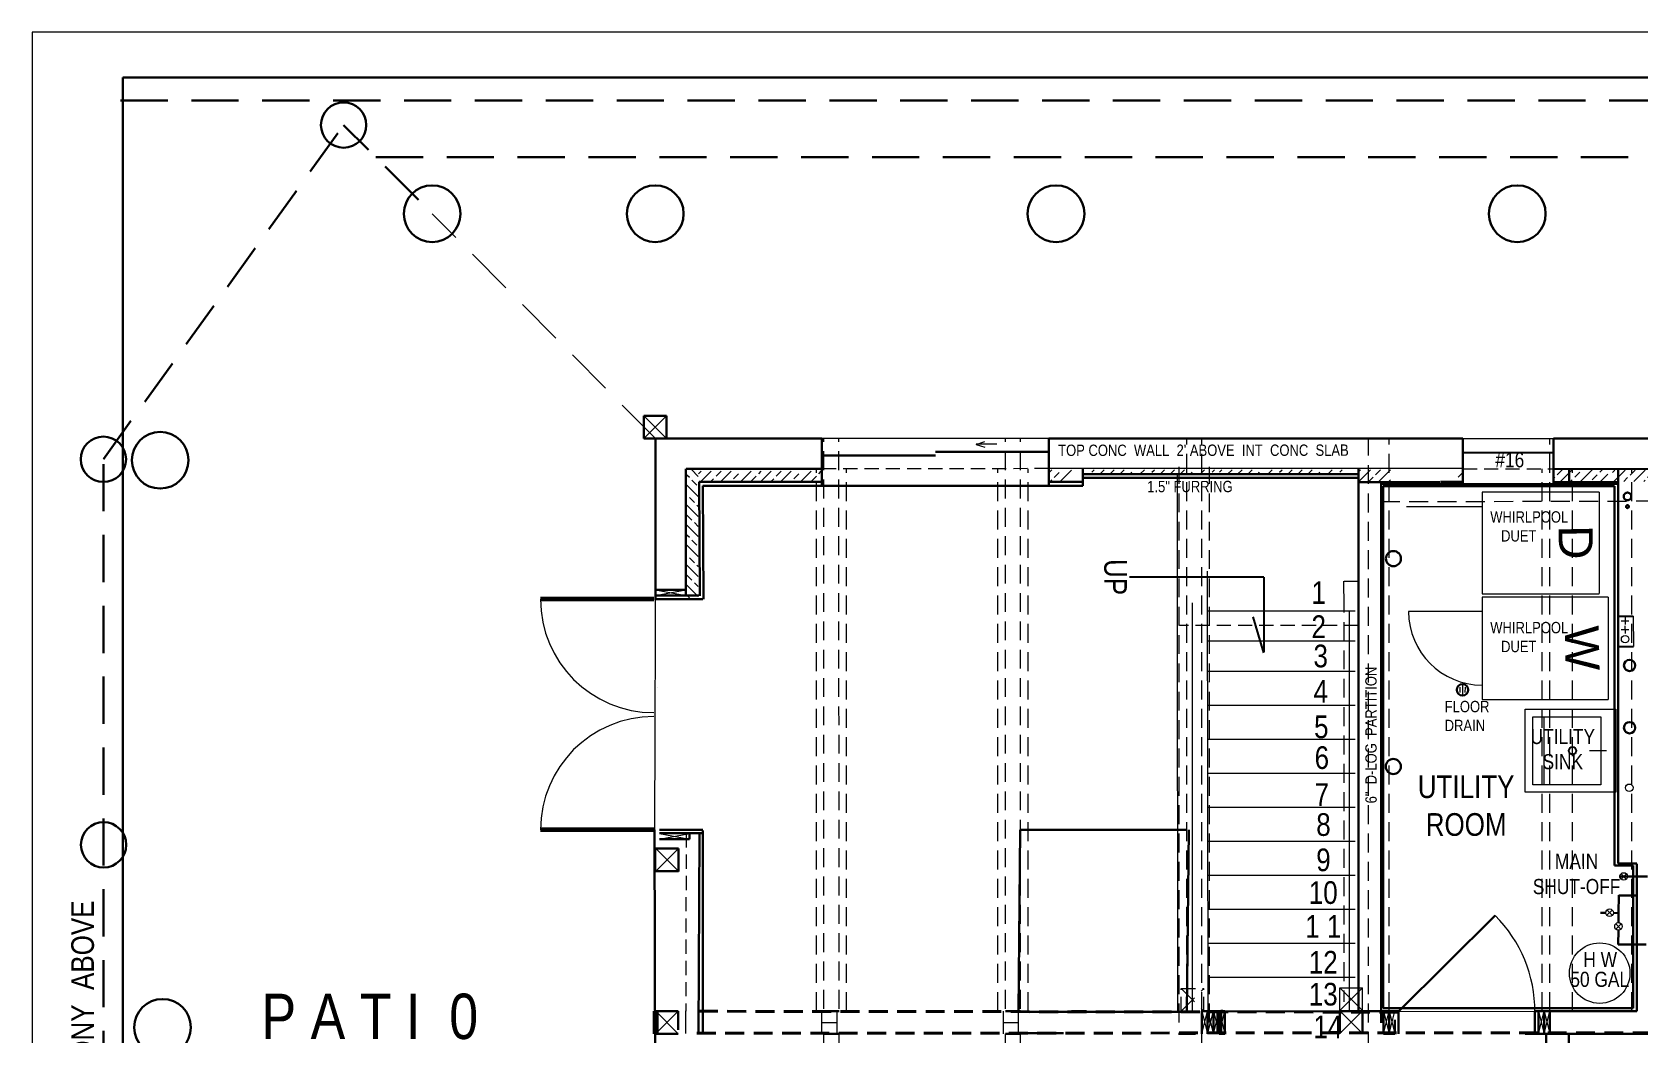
# Model space of a CAD drawing. Header units: inches. Extents: x -243 to 4698, y 287 to 1403.
# Drawn here: x -243.2 to 181.7, y 619.9 to 885 of the extents above; entities that cross this region are included whole.
import ezdxf

# ---------------------------------------------------------------- set-up
doc = ezdxf.new("R2010")
doc.units = ezdxf.units.IN
doc.header["$MEASUREMENT"] = 0
doc.linetypes.add('HIDDEN', pattern=[0.375, 0.25, -0.125])
for name, color, linetype, lineweight in [('APPLIANCES', 7, 'Continuous', 20), ('BUILT-INS', 36, 'Continuous', 25), ('DOORS', 7, 'Continuous', 60), ('FLOOR BEAMS', 7, 'Continuous', 30), ('FLOOR JOIST', 7, 'Continuous', 20), ('NEW FOOTING', 6, 'Continuous', 30), ('NEW FRAMMING', 6, 'Continuous', 30), ('PLUMBING', 5, 'Continuous', 20), ('ROOF', 7, 'HIDDEN', 30), ('STAIRS', 7, 'Continuous', 20), ('WALL FRAMING', 7, 'Continuous', 30), ('WALLS', 7, 'Continuous', 30), ('WINDOWS', 5, 'Continuous', 30)]:
    doc.layers.add(name, color=color, linetype=linetype, lineweight=lineweight)
for name, color, linetype in [('LLPLUMBING', 102, 'Continuous'), ('TEXT', 7, 'Continuous'), ('TEXT80', 15, 'Continuous'), ('TITLE BLOCK', 7, 'Continuous')]:
    doc.layers.add(name, color=color, linetype=linetype)
doc.styles.add('ARCHENT', font='technical.ttf', dxfattribs={"height": 6})
doc.styles.add('L80', font='arial.ttf', dxfattribs={"height": 1.6})

msp = doc.modelspace()

# ---------------------------------------------------------------- hatches: boundary and pattern name
at = {"layer": 'NEW FOOTING', "linetype": 'Continuous', "lineweight": 9, "ltscale": 25}
h = msp.add_hatch(dxfattribs=at)
h.set_pattern_fill('ANSI33', color=256, scale=15, angle=90, style=0)
h.set_pattern_definition([(135, (1196.1344, -4202.763), (-2.6516504, -2.6516504), []), (135, (1196.1344, -4200.1112), (-2.6516504, -2.6516504), [1.875, -0.9375])])
h.paths.add_polyline_path([(-70.02, 735.25), (-67.02, 735.25), (-67.02, 769.25), (-70.02, 769.25)])
h = msp.add_hatch(dxfattribs=at)
h.set_pattern_fill('ANSI33', color=256, scale=15, style=0)
h.set_pattern_definition([(45, (-4804.9366, -493.893), (-2.6516504, 2.6516504), []), (45, (-4802.285, -493.893), (-2.6516504, 2.6516504), [1.875, -0.9375])])
h.paths.add_polyline_path([(135.19, 766.26), (135.18, 769.26), (133.94, 769.26), (133.94, 766.26)])
h = msp.add_hatch(dxfattribs=at)
h.set_pattern_fill('ANSI33', color=256, scale=15, style=0)
h.set_pattern_definition([(45, (-5004.9994, -497.4128), (-2.6516504, 2.6516504), []), (45, (-5002.3477, -497.4128), (-2.6516504, 2.6516504), [1.875, -0.9375])])
h.paths.add_polyline_path([(-34.32, 765.74), (-34.32, 768.74), (-66.98, 768.74), (-66.98, 765.74)])
h = msp.add_hatch(dxfattribs=at)
h.set_pattern_fill('ANSI33', color=256, scale=15, style=0)
h.set_pattern_definition([(45, (-4936.102, -497.0703), (-2.6516504, 2.6516504), []), (45, (-4933.4503, -497.0703), (-2.6516504, 2.6516504), [1.875, -0.9375])])
h.paths.add_polyline_path([(25.68, 769.09), (25.68, 766.09), (31.68, 766.09), (31.68, 769.09)])
h = msp.add_hatch(dxfattribs=at)
h.set_pattern_fill('ANSI33', color=256, scale=15, style=0)
h.set_pattern_definition([(45, (-4900.9976, -496.997), (-2.6516504, 2.6516504), []), (45, (-4898.346, -496.997), (-2.6516504, 2.6516504), [1.875, -0.9375])])
h.paths.add_polyline_path([(37.02, 768), (71.02, 768), (71.02, 769.16), (37.02, 769.16)])
h = msp.add_hatch(dxfattribs=at)
h.set_pattern_fill('ANSI33', color=256, scale=15, style=0)
h.set_pattern_definition([(45, (-4867.2175, -496.997), (-2.6516504, 2.6516504), []), (45, (-4864.5658, -496.997), (-2.6516504, 2.6516504), [1.875, -0.9375])])
h.paths.add_polyline_path([(70.8, 768), (104.8, 768), (104.8, 769.16), (70.8, 769.16)])
h = msp.add_hatch(dxfattribs=at)
h.set_pattern_fill('ANSI33', color=256, scale=15, style=0)
h.set_pattern_definition([(45, (-4830.5756, -496.997), (-2.6516504, 2.6516504), []), (45, (-4827.924, -496.997), (-2.6516504, 2.6516504), [1.875, -0.9375])])
h.paths.add_polyline_path([(116.29, 766.16), (116.29, 769.16), (107.44, 769.16), (107.44, 766.16)])
h = msp.add_hatch(dxfattribs=at)
h.set_pattern_fill('ANSI33', color=256, scale=15, style=0)
h.set_pattern_definition([(45, (-4798.455, -497.029), (-2.6516504, 2.6516504), []), (45, (-4795.8032, -497.029), (-2.6516504, 2.6516504), [1.875, -0.9375])])
h.paths.add_polyline_path([(159.18, 769.13), (159.19, 766.13), (173.56, 766.13), (173.56, 769.13)])
h = msp.add_hatch(dxfattribs=at)
h.set_pattern_fill('ANSI33', color=256, scale=15, style=0)
h.set_pattern_definition([(45, (-4763.2696, -497.0833), (-2.6516504, 2.6516504), []), (45, (-4760.618, -497.0833), (-2.6516504, 2.6516504), [1.875, -0.9375])])
h.paths.add_polyline_path([(192.68, 766.07), (192.68, 769.07), (174.75, 769.07), (174.75, 766.07)])

# ---------------------------------------------------------------- linework, layer by layer
at = {"layer": 'APPLIANCES', "color": 7, "linetype": 'Continuous', "lineweight": 20, "ltscale": 20}
for p, q in [((171.27, 763.23), (140.26, 763.22)), ((140.27, 763.22), (140.27, 736.35)), ((171.27, 763.23), (171.27, 736.36)), ((140.27, 736.35), (171.27, 736.35)), ((173.58, 735.39), (140.27, 735.39)), ((140.27, 735.39), (140.27, 708.39)), ((173.58, 735.39), (173.58, 708.39)), ((140.27, 708.39), (173.58, 708.39))]:
    msp.add_line(p, q, dxfattribs=at)
at = {"layer": 'APPLIANCES', "color": 7, "linetype": 'Continuous', "lineweight": 9, "ltscale": 50}
for p, q in [((140.27, 759.36), (120.27, 759.36)), ((140.27, 731.61), (120.83, 731.61))]:
    msp.add_line(p, q, dxfattribs=at)
at = {"layer": 'BUILT-INS', "color": 7, "linetype": 'Continuous', "lineweight": 9, "ltscale": 50}
msp.add_arc((140.27, 731.61), 19.44, 180, 270, dxfattribs=at)
at = {"layer": 'DOORS', "color": 5, "linetype": 'Continuous', "ltscale": 15}
for p, q in [((-78.78, 734.87), (-108.78, 734.87)), ((-78.78, 673.87), (-108.78, 673.87))]:
    msp.add_line(p, q, dxfattribs=at)
at = {"layer": 'DOORS', "color": 7, "linetype": 'Continuous', "lineweight": 9, "ltscale": 20}
for centre, start, end in [((-78.78, 734.87), 180, 270), ((-78.78, 673.87), 90, 180)]:
    msp.add_arc(centre, 30, start, end, dxfattribs=at)
at = {"layer": 'DOORS', "color": 7, "linetype": 'Continuous', "lineweight": 5, "ltscale": 15}
msp.add_arc((118.24, 625.79), 36, 359.8226, 44.8543, dxfattribs=at)
at = {"layer": 'FLOOR BEAMS', "color": 7, "linetype": 'HIDDEN', "lineweight": 20, "ltscale": 20}
for p, q in [((-33.81, 626.53), (-33.82, 777.4)), ((-29.81, 626.53), (-29.82, 777.4)), ((14.19, 626.53), (14.19, 777.42)), ((18.19, 626.53), (18.19, 777.42)), ((110.19, 465.38), (110.21, 777.4)), ((115.68, 625.87), (115.68, 777.38)), ((158.19, 625.87), (158.19, 777.37)), ((66.19, 465.41), (66.19, 625.87)), ((-33.81, 465.42), (-33.81, 619.9)), ((-29.81, 465.42), (-29.81, 619.9)), ((14.19, 465.42), (14.19, 619.9)), ((18.19, 465.41), (18.19, 619.9))]:
    msp.add_line(p, q, dxfattribs=at)
at = {"layer": 'FLOOR BEAMS', "color": 6, "linetype": 'HIDDEN', "lineweight": 20, "ltscale": 20}
for p, q in [((-35.81, 625.87), (-35.81, 769.4)), ((-27.81, 625.87), (-27.81, 769.4)), ((12.19, 625.87), (12.19, 769.4)), ((20.19, 625.87), (20.19, 769.4)), ((60.19, 622.9), (60.19, 769.9)), ((68.19, 622.9), (68.19, 769.9)), ((156.19, 625.87), (156.19, 769.38)), ((164.19, 625.87), (164.19, 769.38)), ((179.84, 625.87), (179.84, 769.38))]:
    msp.add_line(p, q, dxfattribs=at)
at = {"layer": 'FLOOR BEAMS', "color": 1, "linetype": 'Continuous', "lineweight": 30, "ltscale": 20}
for p, q in [((62.2, 673.86), (18.13, 673.86)), ((61.7, 625.75), (17.62, 625.75))]:
    msp.add_line(p, q, dxfattribs=at)
at = {"layer": 'FLOOR BEAMS', "color": 7, "linetype": 'HIDDEN', "lineweight": 30, "ltscale": 20}
for p, q in [((-72.3, 668.9), (-72.3, 662.87)), ((-72.32, 625.9), (-72.32, 619.9))]:
    msp.add_line(p, q, dxfattribs=at)
at = {"layer": 'FLOOR BEAMS', "color": 7, "linetype": 'Continuous', "lineweight": 5, "ltscale": 20}
for p, q in [((-78.32, 619.9), (-72.32, 625.9)), ((-78.28, 625.9), (-72.32, 619.9))]:
    msp.add_line(p, q, dxfattribs=at)
at = {"layer": 'FLOOR BEAMS', "color": 6, "linetype": 'HIDDEN', "lineweight": 40, "ltscale": 20}
for p, q in [((-66.89, 625.85), (120.2, 625.63)), ((-67.38, 620.02), (307.77, 620.28))]:
    msp.add_line(p, q, dxfattribs=at)
at = {"layer": 'FLOOR BEAMS', "color": 7, "ltscale": 20}
for p, q in [((-33.81, 625.9), (-29.81, 625.9)), ((14.19, 625.9), (18.19, 625.9)), ((31.68, 625.9), (35.68, 625.9)), ((-33.81, 619.9), (-29.81, 619.9)), ((14.19, 619.9), (18.19, 619.9))]:
    msp.add_line(p, q, dxfattribs=at)
at = {"layer": 'FLOOR BEAMS', "lineweight": 9, "ltscale": 20}
for p, q in [((66.19, 619.9), (67.69, 625.9)), ((66.19, 625.9), (67.69, 619.9)), ((67.69, 619.9), (69.19, 625.9)), ((67.69, 625.9), (69.19, 619.9)), ((69.19, 619.9), (70.69, 625.9)), ((69.19, 625.9), (70.69, 619.9)), ((70.69, 619.9), (72.19, 625.9)), ((70.69, 625.9), (72.19, 619.9))]:
    msp.add_line(p, q, dxfattribs=at)
at = {"layer": 'FLOOR BEAMS', "ltscale": 20}
for p, q in [((66.19, 625.9), (70.69, 625.9)), ((70.69, 625.9), (72.19, 625.9)), ((59.99, 619.9), (64.49, 619.9)), ((70.69, 619.9), (72.19, 619.9))]:
    msp.add_line(p, q, dxfattribs=at)
at = {"layer": 'FLOOR BEAMS', "color": 6, "lineweight": 9, "ltscale": 20}
for p, q in [((114.18, 619.87), (115.68, 625.87)), ((114.18, 625.87), (115.68, 619.87)), ((115.68, 619.87), (117.18, 625.87)), ((115.68, 625.87), (117.18, 619.87)), ((155.18, 619.87), (156.68, 625.87)), ((155.18, 625.87), (156.68, 619.87)), ((156.68, 619.87), (158.18, 625.87)), ((156.68, 625.87), (158.18, 619.87))]:
    msp.add_line(p, q, dxfattribs=at)
at = {"layer": 'FLOOR BEAMS', "color": 6, "ltscale": 20}
for p, q in [((114.19, 619.9), (115.68, 619.87)), ((115.68, 619.87), (117.18, 619.87)), ((155.18, 619.87), (156.68, 619.87)), ((156.68, 619.87), (158.18, 619.87))]:
    msp.add_line(p, q, dxfattribs=at)
at = {"layer": 'FLOOR JOIST', "color": 7, "linetype": 'Continuous', "lineweight": 9, "ltscale": 20}
for p, q in [((-34.32, 619.9), (-34.32, 625.9)), ((-30.32, 619.9), (-30.32, 625.9)), ((13.68, 619.9), (13.68, 625.9)), ((17.68, 619.9), (17.68, 625.9)), ((-34.32, 622.9), (-30.32, 622.9)), ((13.68, 622.9), (17.68, 622.9))]:
    msp.add_line(p, q, dxfattribs=at)
at = {"layer": 'FLOOR JOIST', "ltscale": 15}
msp.add_line((106.05, 625.9), (68.83, 625.9), dxfattribs=at)
at = {"layer": 'LLPLUMBING', "color": 3, "linetype": 'Continuous', "ltscale": 175}
for p, q in [((176.19, 730.37), (180.25, 730.42)), ((176.28, 722.38), (180.28, 722.42))]:
    msp.add_line(p, q, dxfattribs=at)
at = {"layer": 'LLPLUMBING', "color": 3, "linetype": 'Continuous', "lineweight": 9, "ltscale": 175}
for p, q in [((177.07, 726.84), (179.07, 726.84)), ((177.08, 729.16), (179.08, 729.16)), ((178.06, 727.84), (178.07, 725.84)), ((178.08, 730.16), (178.09, 728.16))]:
    msp.add_line(p, q, dxfattribs=at)
at = {"layer": 'LLPLUMBING', "color": 3, "linetype": 'Continuous', "lineweight": 20, "ltscale": 175}
msp.add_line((180.25, 730.42), (180.28, 722.41), dxfattribs=at)
at = {"layer": 'LLPLUMBING', "color": 3, "linetype": 'Continuous', "lineweight": 9, "ltscale": 175}
msp.add_circle((178.1, 724.32), 1, dxfattribs=at)
at = {"layer": 'NEW FRAMMING', "color": 6, "linetype": 'Continuous', "lineweight": 30, "ltscale": 20}
for p, q in [((-78.3, 668.9), (-72.3, 668.9)), ((-78.3, 662.9), (-72.3, 662.9))]:
    msp.add_line(p, q, dxfattribs=at)
at = {"layer": 'NEW FRAMMING', "color": 6, "linetype": 'Continuous', "lineweight": 9, "ltscale": 20}
for p, q in [((102.62, 632.05), (108.62, 632.05)), ((102.62, 626.05), (108.62, 626.05))]:
    msp.add_line(p, q, dxfattribs=at)
at = {"layer": 'PLUMBING', "color": 1, "linetype": 'Continuous', "lineweight": 30, "ltscale": 20}
for p, q in [((114.1, 626.68), (114.1, 764.82)), ((175.27, 664.4), (175.27, 764.83)), ((18.13, 673.86), (17.62, 625.75)), ((62.69, 673.86), (62.19, 625.75)), ((180.19, 626.68), (180.19, 664.4))]:
    msp.add_line(p, q, dxfattribs=at)
at = {"layer": 'PLUMBING', "color": 3, "linetype": 'Continuous', "lineweight": 20, "ltscale": 20}
for p, q in [((134.39, 711.63), (134.42, 710.24)), ((135.1, 712.03), (135.05, 709.74)), ((135.79, 711.6), (135.7, 710.22)), ((178.43, 662.21), (177.03, 660.84)), ((178.43, 662.21), (177.03, 660.84)), ((178.41, 660.84), (177.04, 662.24)), ((178.41, 660.84), (177.04, 662.24)), ((174.7, 652.62), (173.3, 651.25)), ((174.7, 652.62), (173.3, 651.25)), ((174.69, 651.25), (173.31, 652.65)), ((174.69, 651.25), (173.31, 652.65)), ((175, 651.86), (176.35, 651.84)), ((177.03, 648.99), (175.62, 647.62)), ((177.03, 648.99), (175.62, 647.62)), ((177.01, 647.62), (175.63, 649.02)), ((177.01, 647.62), (175.63, 649.02))]:
    msp.add_line(p, q, dxfattribs=at)
at = {"layer": 'PLUMBING', "color": 3, "linetype": 'Continuous', "lineweight": 30, "ltscale": 20}
for p, q in [((135.1, 710.91), (135.1, 710.91)), ((135.1, 710.91), (135.1, 710.91)), ((176.49, 661.54), (184, 661.49)), ((176.42, 656.58), (176.37, 651.8)), ((176.42, 656.52), (181.2, 656.47)), ((171.57, 651.89), (173.01, 651.88)), ((175, 651.86), (176.35, 651.84)), ((176.37, 651.82), (176.35, 649.28)), ((176.33, 647.32), (176.29, 643.54)), ((176.29, 643.54), (183.63, 643.49))]:
    msp.add_line(p, q, dxfattribs=at)
at = {"layer": 'PLUMBING', "color": 3}
for p, q in [((151.68, 705.81), (175.68, 705.81)), ((151.68, 683.81), (151.68, 705.81)), ((175.68, 705.81), (175.68, 683.81)), ((153.68, 703.81), (171.68, 703.81)), ((153.68, 685.81), (153.68, 703.81)), ((156.68, 685.81), (156.68, 703.81)), ((171.68, 703.81), (171.68, 685.81)), ((171.68, 685.81), (153.68, 685.81)), ((175.68, 683.81), (151.68, 683.81))]:
    msp.add_line(p, q, dxfattribs=at)
at = {"layer": 'PLUMBING', "color": 3, "lineweight": 9}
msp.add_line((173.18, 694.81), (168.68, 694.81), dxfattribs=at)
at = {"layer": 'PLUMBING', "color": 3, "linetype": 'HIDDEN', "lineweight": 30, "ltscale": 25}
for centre, radius in [((178.72, 762.09), 1), ((178.72, 759.4), 0.375)]:
    msp.add_circle(centre, radius, dxfattribs=at)
at = {"layer": 'PLUMBING', "color": 3, "lineweight": 30, "ltscale": 15}
for centre in [(116.82, 745.63), (116.79, 690.63)]:
    msp.add_circle(centre, 2, dxfattribs=at)
at = {"layer": 'PLUMBING', "color": 3, "linetype": 'Continuous', "lineweight": 30, "ltscale": 15}
for centre in [(179.28, 717.39), (135.1, 710.91), (179.28, 700.9)]:
    msp.add_circle(centre, 1.5, dxfattribs=at)
at = {"layer": 'PLUMBING', "color": 3, "lineweight": -3}
msp.add_circle((164.18, 694.81), 1, dxfattribs=at)
at = {"layer": 'PLUMBING', "color": 3, "lineweight": 20, "ltscale": 15}
for centre in [(179.2, 684.99), (179.2, 684.99), (179.2, 684.99), (177.73, 661.53), (177.73, 661.53), (174, 651.93), (174, 651.93), (176.34, 648.32), (176.34, 648.32)]:
    msp.add_circle(centre, 1, dxfattribs=at)
at = {"layer": 'PLUMBING', "color": 3, "linetype": 'Continuous', "lineweight": 20, "ltscale": 15}
msp.add_circle((171.38, 635.95), 8, dxfattribs=at)
at = {"layer": 'ROOF', "linetype": 'HIDDEN', "ltscale": 50}
msp.add_line((-219.85, 866.9), (425.68, 866.9), dxfattribs=at)
at = {"layer": 'STAIRS', "linetype": 'Continuous', "lineweight": 20, "ltscale": 15}
for p, q in [((59.62, 768), (59.61, 727.92)), ((113.76, 626.29), (113.76, 747.67)), ((59.82, 625.89), (59.68, 742.3)), ((67.82, 625.9), (67.68, 742.31)), ((103.69, 736.44), (103.69, 739.67)), ((63.68, 625.9), (63.68, 733.9)), ((106.69, 731.76), (67.69, 731.76)), ((106.69, 723.76), (67.69, 723.76))]:
    msp.add_line(p, q, dxfattribs=at)
at = {"layer": 'STAIRS', "color": 7, "linetype": 'Continuous', "lineweight": 9, "ltscale": 20}
msp.add_line((103.75, 739.67), (107.75, 739.67), dxfattribs=at)
at = {"layer": 'STAIRS', "linetype": 'HIDDEN', "lineweight": 9, "ltscale": 20}
msp.add_line((103.69, 736.34), (103.69, 628.34), dxfattribs=at)
at = {"layer": 'STAIRS', "color": 6, "linetype": 'HIDDEN', "lineweight": 20, "ltscale": 15}
msp.add_line((107.6, 727.92), (60.28, 727.94), dxfattribs=at)
at = {"layer": 'STAIRS', "lineweight": 20, "ltscale": 15}
for p, q in [((106.69, 715.76), (67.69, 715.76)), ((106.69, 706.76), (67.69, 706.76)), ((106.69, 697.76), (67.73, 697.76)), ((106.69, 688.76), (67.69, 688.76)), ((106.69, 679.76), (67.69, 679.76)), ((106.69, 670.76), (67.69, 670.76)), ((106.69, 661.76), (67.69, 661.76)), ((106.69, 652.76), (67.69, 652.76)), ((106.69, 643.76), (67.69, 643.76)), ((106.69, 634.76), (67.69, 634.76))]:
    msp.add_line(p, q, dxfattribs=at)
at = {"layer": 'TEXT', "linetype": 'Continuous', "lineweight": 20, "ltscale": 15}
for p, q in [((6.42, 775.86), (8.78, 776.58)), ((6.42, 775.86), (8.78, 775.15)), ((11.94, 775.89), (6.46, 775.88))]:
    msp.add_line(p, q, dxfattribs=at)
at = {"layer": 'TEXT', "linetype": 'Continuous', "ltscale": 15}
for p, q in [((46.99, 740.82), (82.57, 740.82)), ((82.57, 740.71), (82.57, 720.96)), ((82.57, 720.74), (79.71, 730.21))]:
    msp.add_line(p, q, dxfattribs=at)
at = {"layer": 'TITLE BLOCK', "color": 7, "linetype": 'Continuous', "lineweight": 0, "ltscale": 0.5}
for p, q in [((572.77, 884.95), (-243.22, 884.95)), ((-243.22, 884.95), (-243.22, 356.95))]:
    msp.add_line(p, q, dxfattribs=at)
at = {"layer": 'TITLE BLOCK', "color": 7, "linetype": 'Continuous', "lineweight": 30, "ltscale": 0.5}
for p, q in [((-219.22, 872.95), (-219.22, 368.95)), ((560.77, 872.95), (-219.22, 872.95))]:
    msp.add_line(p, q, dxfattribs=at)
at = {"layer": 'WALL FRAMING', "linetype": 'HIDDEN', "ltscale": 50}
for p, q in [((-224.37, 771.91), (-160.83, 860.35)), ((-141.03, 840.55), (-160.83, 860.35)), ((-152.32, 851.9), (401.68, 851.9)), ((-224.32, 476.9), (-224.37, 771.91))]:
    msp.add_line(p, q, dxfattribs=at)
at = {"layer": 'WALL FRAMING', "linetype": 'HIDDEN', "lineweight": 9, "ltscale": 50}
msp.add_line((-78.32, 777.4), (-137.42, 836.9), dxfattribs=at)
at = {"layer": 'WALL FRAMING', "ltscale": 15}
for p, q in [((-81.45, 777.4), (-81.45, 783.4)), ((-81.45, 777.4), (-81.45, 783.4)), ((-75.45, 777.4), (-75.45, 783.4)), ((-75.45, 777.4), (-81.45, 777.4)), ((-78.33, 734.72), (-78.32, 777.4)), ((-77.78, 777.43), (-34.32, 777.4)), ((25.68, 777.43), (135.18, 777.4)), ((135.18, 777.4), (135.19, 765.96)), ((135.18, 777.4), (135.19, 765.37)), ((159.18, 777.39), (192.68, 777.39)), ((159.18, 777.29), (159.19, 765.34)), ((-70.3, 735.94), (-70.32, 769.4)), ((-70.23, 769.43), (-34.32, 769.4)), ((-69.33, 672.87), (-69.33, 673)), ((66.19, 625.9), (66.19, 619.9)), ((67.69, 625.9), (67.69, 619.9)), ((69.19, 625.93), (69.19, 619.93)), ((106.69, 625.78), (69.32, 625.9)), ((72.19, 625.9), (72.19, 619.9))]:
    msp.add_line(p, q, dxfattribs=at)
at = {"layer": 'WALL FRAMING', "color": 7, "ltscale": 15}
for p, q in [((-75.45, 783.4), (-81.45, 783.4)), ((118.2, 625.77), (143.76, 651.18)), ((-78.28, 620.36), (-78.28, 625.86))]:
    msp.add_line(p, q, dxfattribs=at)
at = {"layer": 'WALL FRAMING', "lineweight": 9, "ltscale": 15}
for p, q in [((25.68, 777.43), (-34.32, 777.4)), ((135.19, 769.51), (25.68, 769.44))]:
    msp.add_line(p, q, dxfattribs=at)
at = {"layer": 'WALL FRAMING', "lineweight": 20, "ltscale": 15}
msp.add_line((135.18, 777.4), (159.18, 777.39), dxfattribs=at)
at = {"layer": 'WALL FRAMING', "linetype": 'HIDDEN', "lineweight": 9, "ltscale": 15}
msp.add_line((25.68, 769.44), (-34.32, 769.4), dxfattribs=at)
at = {"layer": 'WALL FRAMING', "color": 6, "ltscale": 20}
for p, q in [((25.68, 769.4), (25.68, 764.89)), ((34.68, 769.4), (34.68, 764.89))]:
    msp.add_line(p, q, dxfattribs=at)
at = {"layer": 'WALL FRAMING', "color": 6, "ltscale": 15}
for p, q in [((107.6, 769.57), (107.6, 625.92)), ((163.27, 769.42), (163.28, 765.34)), ((176.27, 769.4), (176.28, 664.92)), ((-66.82, 765.92), (-34.32, 765.92)), ((-66.64, 735.76), (-66.82, 765.92)), ((-65.66, 734.87), (-65.82, 764.92)), ((-65.82, 764.92), (25.72, 764.91)), ((25.68, 765.91), (34.68, 765.94)), ((34.68, 768.01), (107.57, 768)), ((34.68, 767.01), (107.6, 767)), ((107.57, 765.9), (129.12, 765.9)), ((113.6, 765.9), (113.6, 625.43)), ((113.6, 765.9), (113.6, 622.78)), ((113.6, 765.39), (176.27, 765.33)), ((129.27, 765.97), (135.19, 765.96)), ((159.19, 765.93), (176.27, 765.9)), ((25.72, 764.91), (34.68, 764.89)), ((-78.35, 737.37), (-70.35, 737.37)), ((-78.35, 735.87), (-66.85, 735.87)), ((-78.35, 734.87), (-65.85, 734.87)), ((-77.33, 673.87), (-69.33, 673.87)), ((-77.33, 673), (-65.83, 673)), ((-69.33, 673.87), (-65.8, 673.83)), ((-69.33, 671.37), (-69.33, 672.87)), ((-67.01, 619.87), (-66.73, 672.81)), ((-65.87, 619.87), (-65.8, 673.72)), ((-77.33, 671.37), (-69.33, 671.37)), ((181.2, 664.92), (176.28, 664.92)), ((181.2, 664.9), (181.2, 625.88)), ((118.2, 625.86), (102.66, 625.86)), ((114.18, 625.87), (114.18, 619.87)), ((115.68, 625.87), (115.68, 619.87)), ((118.2, 625.86), (118.2, 619.86)), ((181.2, 625.9), (154.18, 625.9)), ((154.18, 625.9), (154.18, 619.9)), ((155.18, 625.87), (155.18, 619.87)), ((156.68, 625.87), (156.68, 619.87)), ((158.18, 625.87), (158.18, 619.87)), ((156.68, 619.9), (151.7, 619.9)), ((210.68, 619.9), (156.68, 619.9))]:
    msp.add_line(p, q, dxfattribs=at)
at = {"layer": 'WALL FRAMING', "linetype": 'HIDDEN', "lineweight": 20, "ltscale": 15}
msp.add_line((135.19, 769.41), (159.19, 769.39), dxfattribs=at)
at = {"layer": 'WALL FRAMING', "lineweight": 30, "ltscale": 15}
msp.add_line((159.19, 769.39), (192.76, 769.28), dxfattribs=at)
at = {"layer": 'WALL FRAMING', "color": 7, "linetype": 'HIDDEN', "lineweight": 9, "ltscale": 20}
msp.add_line((113.48, 760.71), (260.14, 761.09), dxfattribs=at)
at = {"layer": 'WALL FRAMING', "color": 1, "lineweight": 30, "ltscale": 15}
for p, q in [((114.1, 764.82), (175.27, 764.83)), ((175.27, 664.4), (180.19, 664.4)), ((114.1, 626.68), (180.19, 626.68))]:
    msp.add_line(p, q, dxfattribs=at)
at = {"layer": 'WALL FRAMING', "color": 7, "linetype": 'HIDDEN', "lineweight": 9, "ltscale": 50}
msp.add_line((176.28, 678.37), (176.28, 664.92), dxfattribs=at)
at = {"layer": 'WALL FRAMING', "color": 6, "linetype": 'Continuous', "lineweight": 9, "ltscale": 20}
for p, q in [((-78.3, 668.9), (-72.3, 662.9)), ((-78.3, 662.9), (-72.3, 668.9)), ((102.62, 632.05), (108.62, 626.05)), ((102.62, 626.05), (108.62, 632.05)), ((102.66, 625.93), (108.66, 619.93)), ((102.66, 619.93), (108.66, 625.93))]:
    msp.add_line(p, q, dxfattribs=at)
at = {"layer": 'WALL FRAMING', "color": 6, "linetype": 'Continuous', "lineweight": 9, "ltscale": 15}
for p, q in [((-78.3, 662.9), (-78.3, 668.9)), ((102.62, 626.08), (102.62, 632.08)), ((108.62, 626.05), (108.62, 632.05)), ((-70.32, 619.93), (-70.32, 625.93))]:
    msp.add_line(p, q, dxfattribs=at)
at = {"layer": 'WALL FRAMING', "color": 6, "lineweight": 30, "ltscale": 15}
msp.add_line((-72.3, 662.87), (-72.3, 668.9), dxfattribs=at)
at = {"layer": 'WALL FRAMING', "color": 6, "linetype": 'Continuous', "lineweight": 30, "ltscale": 15}
for p, q in [((-72.3, 662.9), (-72.3, 668.9)), ((102.66, 619.97), (102.66, 625.97)), ((108.66, 619.93), (108.66, 625.93))]:
    msp.add_line(p, q, dxfattribs=at)
at = {"layer": 'WALL FRAMING', "color": 6, "linetype": 'HIDDEN', "lineweight": 9, "ltscale": 15}
for p, q in [((60.68, 625.9), (60.68, 631.9)), ((60.68, 631.9), (66.68, 631.9)), ((66.68, 625.9), (66.68, 631.9)), ((60.68, 625.9), (66.68, 625.9))]:
    msp.add_line(p, q, dxfattribs=at)
at = {"layer": 'WALL FRAMING', "color": 6, "linetype": 'HIDDEN', "lineweight": 9, "ltscale": 20}
for p, q in [((60.68, 631.9), (66.68, 625.9)), ((60.68, 625.9), (66.68, 631.9))]:
    msp.add_line(p, q, dxfattribs=at)
at = {"layer": 'WALL FRAMING', "color": 7, "lineweight": 80, "ltscale": 15}
msp.add_line((-78.28, 619.9), (-78.28, 625.9), dxfattribs=at)
at = {"layer": 'WALL FRAMING', "lineweight": 80, "ltscale": 15}
msp.add_line((70.69, 625.9), (70.69, 619.9), dxfattribs=at)
at = {"layer": 'WALL FRAMING', "color": 6, "linetype": 'HIDDEN', "lineweight": 30, "ltscale": 15}
msp.add_line((117.18, 619.87), (117.18, 625.87), dxfattribs=at)
at = {"layer": 'WALL FRAMING', "color": 7, "linetype": 'HIDDEN', "lineweight": 30, "ltscale": 15}
for p, q in [((158.18, 619.87), (158.18, 625.87)), ((158.2, 619.86), (158.2, 625.86))]:
    msp.add_line(p, q, dxfattribs=at)
at = {"layer": 'WALL FRAMING', "color": 6, "linetype": 'HIDDEN', "lineweight": 30, "ltscale": 20}
for p, q in [((17.59, 620.08), (29.53, 620.03)), ((156.67, 619.9), (162.67, 619.9))]:
    msp.add_line(p, q, dxfattribs=at)
at = {"layer": 'WALL FRAMING', "ltscale": 15}
for centre, radius in [((-160.83, 860.35), 6), ((-137.42, 836.9), 7.5), ((-78.42, 836.9), 7.5), ((27.58, 836.9), 7.5), ((149.58, 836.9), 7.5), ((-224.37, 771.91), 6), ((-209.35, 771.67), 7.5), ((-224.32, 669.9), 6), ((-208.73, 621.6), 7.5)]:
    msp.add_circle(centre, radius, dxfattribs=at)
at = {"layer": 'WALLS', "linetype": 'Continuous', "lineweight": 9, "ltscale": 15}
for p, q in [((-81.45, 783.4), (-75.45, 777.4)), ((-81.45, 777.4), (-75.45, 783.4)), ((115.73, 769.4), (115.73, 769.4))]:
    msp.add_line(p, q, dxfattribs=at)
at = {"layer": 'WALLS', "linetype": 'Continuous', "ltscale": 20}
for p, q in [((-34.32, 769.4), (-34.32, 777.4)), ((25.68, 769.43), (25.68, 777.43))]:
    msp.add_line(p, q, dxfattribs=at)
at = {"layer": 'WALLS', "linetype": 'HIDDEN', "lineweight": 9, "ltscale": 20}
for p, q in [((62.19, 625.87), (62.19, 777.39)), ((66.19, 625.87), (66.19, 777.39))]:
    msp.add_line(p, q, dxfattribs=at)
at = {"layer": 'WALLS', "color": 6, "linetype": 'Continuous', "ltscale": 20}
msp.add_line((-34.32, 764.92), (-34.32, 769.43), dxfattribs=at)
at = {"layer": 'WALLS', "color": 6, "lineweight": 9, "ltscale": 15}
msp.add_line((-78.37, 753.4), (-78.62, 673.73), dxfattribs=at)
at = {"layer": 'WALLS', "color": 6, "linetype": 'Continuous', "lineweight": 9, "ltscale": 20}
for p, q in [((-78.35, 737.37), (-70.35, 735.87)), ((-78.35, 735.87), (-70.35, 737.37)), ((-77.33, 671.37), (-69.33, 672.87)), ((-77.33, 672.87), (-69.33, 671.37))]:
    msp.add_line(p, q, dxfattribs=at)
at = {"layer": 'WALLS', "linetype": 'Continuous', "lineweight": 9, "ltscale": 20}
for p, q in [((105.19, 626.05), (105.19, 731.76)), ((-77.77, 711.45), (-77.77, 711.45)), ((-77.77, 711.45), (-77.77, 711.45)), ((118.2, 625.77), (154.18, 625.9))]:
    msp.add_line(p, q, dxfattribs=at)
at = {"layer": 'WALLS', "lineweight": 30, "ltscale": 15}
msp.add_line((-78.62, 673.86), (-78.32, 553.95), dxfattribs=at)
at = {"layer": 'WALLS', "linetype": 'HIDDEN', "lineweight": 20, "ltscale": 15}
msp.add_line((-70.26, 672.94), (-70.32, 625.9), dxfattribs=at)
at = {"layer": 'WALLS', "color": 7, "ltscale": 15}
for p, q in [((-78.28, 625.9), (-72.32, 625.9)), ((-78.32, 619.9), (-72.32, 619.9))]:
    msp.add_line(p, q, dxfattribs=at)
at = {"layer": 'WALLS', "ltscale": 15}
msp.add_line((71.18, 625.93), (71.68, 625.93), dxfattribs=at)
at = {"layer": 'WALLS', "color": 6, "linetype": 'Continuous', "ltscale": 15}
for p, q in [((157.19, 619.9), (157.19, 584.9)), ((163.19, 619.9), (163.19, 578.64))]:
    msp.add_line(p, q, dxfattribs=at)
at = {"layer": 'WINDOWS', "ltscale": 15}
for p, q in [((-4.32, 773.92), (25.68, 773.93)), ((135.18, 773.66), (159.18, 773.71)), ((-34.32, 772.91), (-4.32, 772.92))]:
    msp.add_line(p, q, dxfattribs=at)

# ---------------------------------------------------------------- texts
at = {"layer": 'PLUMBING', "color": 3, "linetype": 'Continuous', "ltscale": 0.75, "char_height": 3, "width": 12.375, "attachment_point": 1, "style": 'ARCHENT'}
for s, insert in [('WHIRLPOOL\\P   DUET ', (142.43, 758.16)), ('WHIRLPOOL\\P   DUET ', (142.43, 728.88)), ('FLOOR\\PDRAIN ', (130.38, 707.99))]:
    msp.add_mtext(s, dxfattribs=dict(at, insert=insert))
at = {"layer": 'TEXT80', "width": 360.0625, "attachment_point": 5, "style": 'ARCHENT'}
for s, insert, char_height, rotation in [("{\\C7;TOP CONC  WALL  2' ABOVE  INT  CONC  SLAB }", (66.57, 774.29), 3, 0.0328), ('{\\C7;UP}', (43.29, 740.74), 6, 270.0328), ('{\\C7;1}', (97.06, 736.64), 6, 0.0328), ('{\\C7;2}', (97.06, 727.63), 6, 0.0328), ('{\\C7;3}', (97.59, 719.83), 6, 0.0328), ('{\\C7;4}', (97.59, 710.49), 6, 0.0328), ('{\\C7;5}', (97.75, 701.08), 6, 0.0328), ('{\\C3;UTILITY\\PSINK}', (161.62, 695.21), 4, 0.0328), ('{\\C7;6}', (97.89, 692.93), 6, 0.0328), ('{\\C7;7}', (97.89, 683.21), 6, 0.0328), ('{\\C7;UTILITY\\PROOM}', (136.05, 680.24), 6, 0.0328), ('{\\C7;8}', (98.32, 675.22), 6, 0.0328), ('{\\C7;9}', (98.32, 665.88), 6, 0.0328), ('{\\C3;MAIN\\PSHUT-OFF}', (165.26, 662.17), 4, 0.0328), ('{\\C7;10}', (98.26, 657.22), 6, 0.0328), ('{\\C7;1 1}', (98.26, 648.33), 6, 0.0328), ('{\\C7;12}', (98.26, 638.82), 6, 0.0328), ('{\\C3;H W}', (171.51, 639.55), 4, 0.0328), ('{\\C7;13}', (98.26, 630.33), 6, 0.0328), ('{\\C3;50 GAL}', (171.38, 634.28), 4, 0.0328), ('{\\C7;P A T I  0}', (-153.91, 624.42), 12, 0.0328), ('{\\C7;14}', (99.48, 621.71), 6, 0.0328)]:
    msp.add_mtext(s, dxfattribs=dict(at, insert=insert, char_height=char_height, rotation=rotation))
at = {"layer": 'TEXT80', "color": 7, "linetype": 'Continuous', "lineweight": 40, "insert": (147.6, 771.76), "char_height": 4, "width": 360.0625, "attachment_point": 5, "rotation": 0.0328, "style": 'ARCHENT'}
msp.add_mtext('#16', dxfattribs=at)
at = {"layer": 'TEXT80', "color": 3, "width": 360.0625, "attachment_point": 5, "style": 'ARCHENT'}
for s, insert, char_height, rotation in [('\\A1;\\P{\\C6;1.5" FURRING}', (63, 767.19), 3, 0.0328), ('{\\C7;BALCONY  ABOVE}', (-229.82, 625), 6, 90.0328)]:
    msp.add_mtext(s, dxfattribs=dict(at, insert=insert, char_height=char_height, rotation=rotation))
at = {"layer": 'TEXT80', "color": 7, "char_height": 9, "width": 360.0625, "attachment_point": 5, "rotation": 271.089, "style": 'L80'}
for s, insert in [('D', (165.06, 749.94)), ('W', (166.73, 721.99))]:
    msp.add_mtext(s, dxfattribs=dict(at, insert=insert))
at = {"layer": 'TEXT80', "color": 6, "insert": (110.91, 698.95), "char_height": 3, "width": 360.0625, "attachment_point": 5, "rotation": 90.0328, "style": 'ARCHENT'}
msp.add_mtext('\\A1;6"  D-LOG  PARTITION', dxfattribs=at)

doc.saveas('drawing.dxf')
